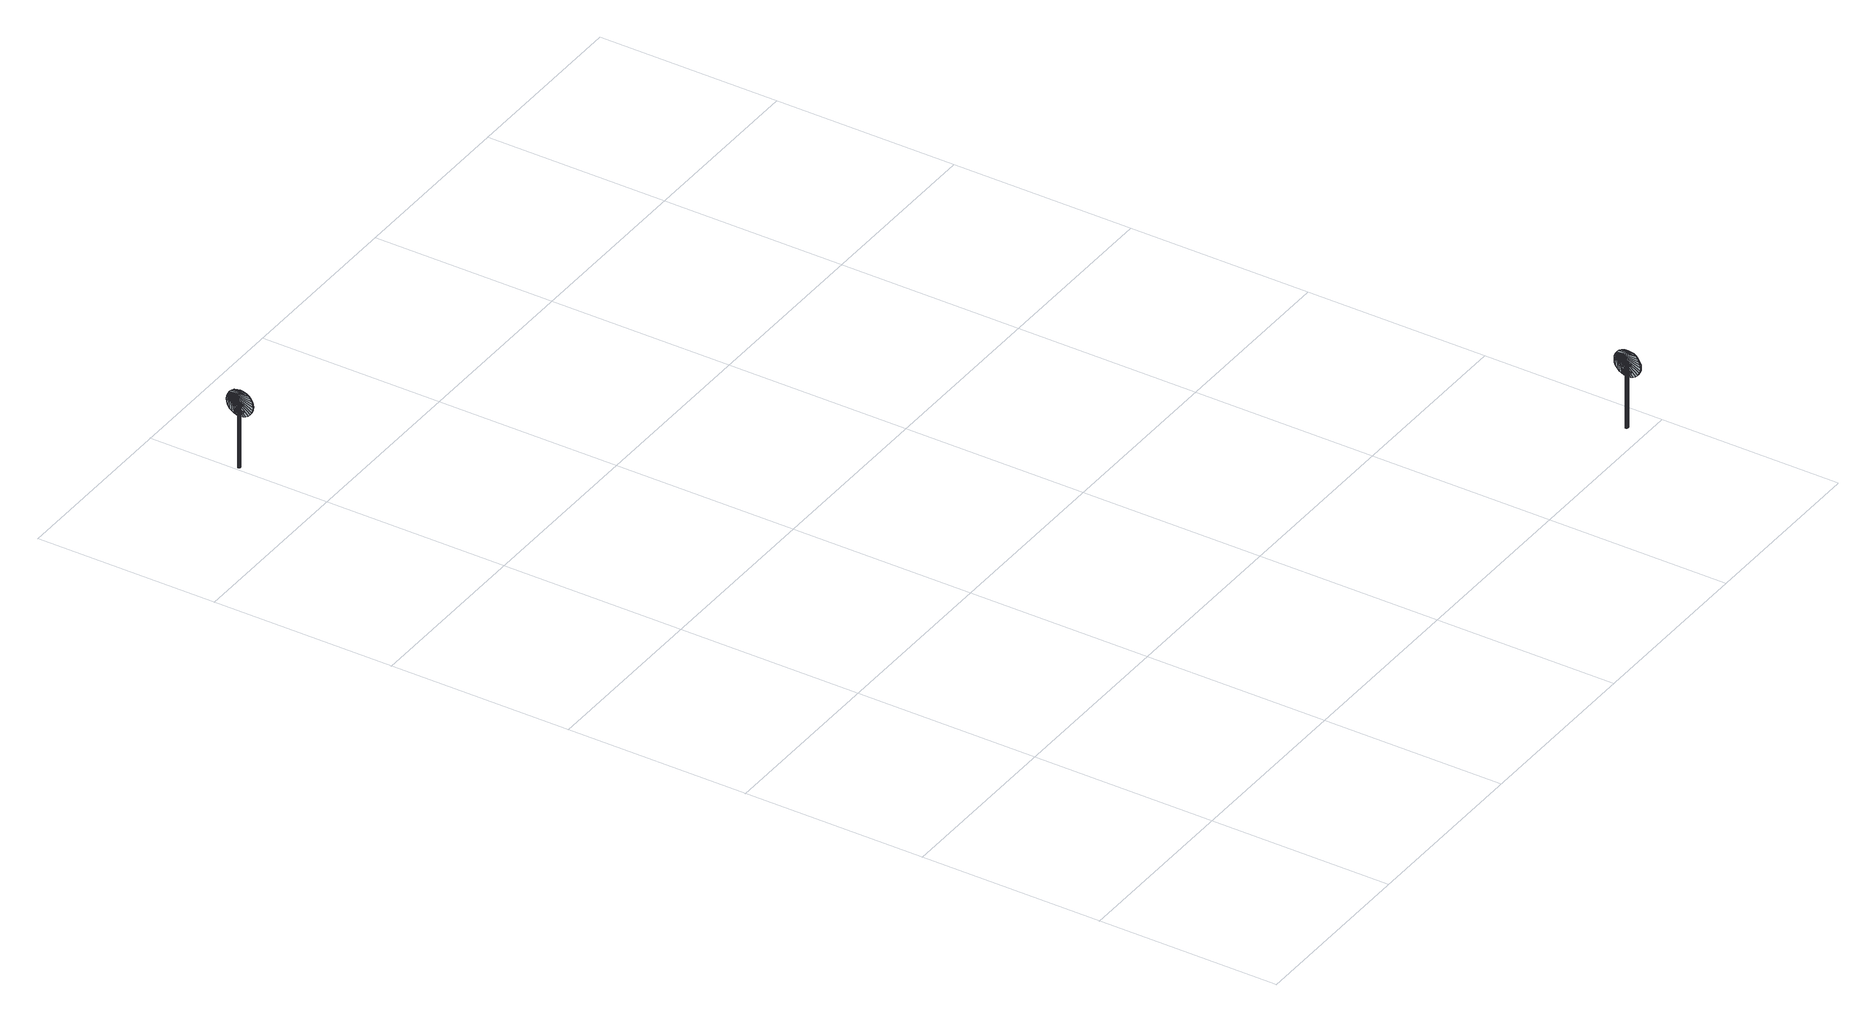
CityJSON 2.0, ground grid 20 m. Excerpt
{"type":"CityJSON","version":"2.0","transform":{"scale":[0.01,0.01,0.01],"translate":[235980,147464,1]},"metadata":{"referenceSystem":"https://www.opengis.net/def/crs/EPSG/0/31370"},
"CityObjects":{
"object1":{"type":"GenericCityObject","attributes":{"cluster":83,"mean_distance_to_centroid":0.0642,"new_centroid_x":235980.07,"new_centroid_y":147573.64,"mean_distance_to_camera":4.1,"H1":0,"H2":0,"Z_final":109.62,"cluster2":-1,"proj_x":235983.45,"proj_y":147570.8,"id_line":53633,"bearing_l":220.11,"distance":4.42,"orientation":"right","G_obj":220.11},"geometry":[{"type":"MultiSurface","lod":"2","boundaries":[[[0,1,2]],[[2,1,3]],[[3,1,4]],[[4,1,5]],[[5,1,6]],[[1,7,6]],[[1,8,7]],[[1,9,8]],[[1,10,9]],[[1,11,10]],[[1,12,11]],[[1,13,12]],[[1,14,13]],[[15,14,1]],[[16,15,1]],[[17,16,1]],[[18,17,1]],[[0,18,1]],[[19,20,0]],[[19,0,2]],[[21,19,2]],[[21,2,3]],[[21,3,22]],[[22,3,4]],[[22,4,23]],[[23,4,5]],[[23,5,24]],[[24,5,6]],[[24,6,25]],[[25,6,7]],[[25,7,26]],[[26,7,8]],[[26,8,27]],[[8,9,27]],[[27,9,28]],[[9,10,28]],[[10,29,28]],[[10,11,29]],[[11,30,29]],[[11,12,30]],[[30,12,31]],[[31,12,13]],[[31,13,32]],[[32,13,14]],[[32,14,33]],[[33,14,15]],[[33,15,34]],[[34,15,16]],[[34,16,35]],[[35,16,17]],[[36,35,17]],[[18,36,17]],[[20,36,18]],[[20,18,0]],[[37,38,20]],[[37,20,19]],[[39,37,19]],[[21,39,19]],[[39,21,40]],[[40,21,22]],[[40,22,41]],[[41,22,23]],[[41,23,42]],[[42,23,24]],[[42,24,43]],[[43,24,25]],[[43,25,44]],[[44,25,26]],[[26,45,44]],[[26,27,45]],[[27,46,45]],[[27,28,46]],[[28,47,46]],[[28,29,47]],[[47,29,48]],[[29,30,48]],[[48,30,49]],[[49,30,31]],[[49,31,50]],[[50,31,32]],[[50,32,51]],[[51,32,33]],[[51,33,52]],[[52,33,34]],[[52,34,53]],[[53,34,35]],[[54,53,35]],[[54,35,36]],[[38,54,36]],[[38,36,20]],[[55,56,38]],[[55,38,37]],[[57,55,37]],[[57,37,39]],[[57,39,58]],[[58,39,40]],[[58,40,59]],[[59,40,41]],[[59,41,60]],[[60,41,42]],[[60,42,61]],[[61,42,43]],[[61,43,62]],[[62,43,44]],[[44,63,62]],[[44,45,63]],[[45,64,63]],[[45,46,64]],[[46,65,64]],[[46,47,65]],[[47,66,65]],[[47,48,66]],[[66,48,67]],[[67,48,49]],[[67,49,68]],[[68,49,50]],[[68,50,69]],[[69,50,51]],[[69,51,70]],[[70,51,52]],[[70,52,71]],[[71,52,53]],[[72,71,53]],[[72,53,54]],[[56,72,54]],[[56,54,38]],[[73,74,56]],[[73,56,55]],[[75,73,55]],[[75,55,57]],[[75,57,76]],[[76,57,58]],[[76,58,77]],[[77,58,59]],[[77,59,78]],[[78,59,60]],[[78,60,79]],[[79,60,61]],[[79,61,80]],[[80,61,62]],[[62,81,80]],[[62,63,81]],[[63,82,81]],[[63,64,82]],[[64,83,82]],[[64,65,83]],[[65,84,83]],[[65,66,84]],[[84,66,85]],[[85,66,67]],[[85,67,86]],[[86,67,68]],[[86,68,87]],[[87,68,69]],[[87,69,88]],[[88,69,70]],[[88,70,89]],[[89,70,71]],[[90,89,71]],[[90,71,72]],[[74,90,72]],[[74,72,56]],[[91,92,74]],[[91,74,73]],[[93,91,73]],[[93,73,75]],[[93,75,94]],[[94,75,76]],[[94,76,95]],[[95,76,77]],[[95,77,96]],[[96,77,78]],[[96,78,97]],[[97,78,79]],[[97,79,98]],[[98,79,80]],[[80,99,98]],[[80,81,99]],[[81,100,99]],[[81,82,100]],[[82,101,100]],[[82,83,101]],[[83,102,101]],[[83,84,102]],[[102,84,103]],[[103,84,85]],[[103,85,104]],[[104,85,86]],[[104,86,105]],[[105,86,87]],[[105,87,106]],[[106,87,88]],[[106,88,107]],[[107,88,89]],[[108,107,89]],[[108,89,90]],[[92,108,90]],[[92,90,74]],[[92,91,109]],[[91,93,109]],[[93,94,109]],[[94,95,109]],[[95,96,109]],[[109,96,97]],[[109,97,98]],[[109,98,99]],[[109,99,100]],[[109,100,101]],[[109,101,102]],[[109,102,103]],[[109,103,104]],[[105,109,104]],[[106,109,105]],[[107,109,106]],[[108,109,107]],[[92,109,108]],[[110,111,112]],[[113,112,114]],[[115,112,113]],[[116,112,115]],[[117,112,116]],[[118,112,117]],[[119,112,118]],[[120,112,119]],[[121,112,120]],[[122,112,121]],[[122,123,112]],[[123,110,112]],[[111,124,112]],[[124,125,112]],[[125,126,112]],[[126,127,112]],[[127,128,112]],[[128,129,112]],[[129,130,112]],[[130,131,112]],[[112,131,132]],[[131,133,132]],[[131,134,133]],[[133,134,135]],[[133,135,136]],[[135,137,136]],[[133,136,138]],[[136,139,138]],[[136,137,139]],[[137,140,139]],[[137,135,140]],[[135,141,140]],[[135,134,141]],[[134,142,141]],[[134,131,142]],[[131,143,142]],[[131,130,143]],[[143,130,144]],[[144,130,129]],[[144,129,145]],[[145,129,128]],[[145,128,146]],[[146,127,147]],[[147,127,126]],[[147,126,148]],[[148,126,125]],[[148,125,149]],[[149,125,124]],[[150,149,124]],[[150,124,111]],[[151,150,111]],[[151,111,110]],[[152,151,110]],[[152,110,123]],[[146,128,127]],[[153,123,122]],[[154,153,122]],[[154,122,121]],[[155,154,121]],[[155,121,120]],[[156,155,120]],[[156,120,119]],[[157,156,119]],[[157,119,118]],[[157,118,158]],[[158,118,117]],[[158,117,159]],[[153,152,123]],[[159,117,116]],[[159,116,160]],[[160,116,115]],[[160,115,161]],[[161,115,113]],[[161,113,162]],[[162,113,114]],[[162,114,163]],[[163,114,112]],[[163,112,164]],[[164,112,132]],[[132,165,164]],[[132,133,165]],[[133,138,165]],[[138,139,140]],[[161,162,163]],[[160,161,163]],[[159,160,163]],[[158,159,163]],[[157,158,163]],[[156,157,163]],[[155,156,163]],[[154,155,163]],[[153,154,163]],[[153,163,152]],[[152,163,151]],[[151,163,150]],[[150,163,149]],[[149,163,148]],[[148,163,147]],[[147,163,146]],[[146,163,145]],[[145,163,144]],[[144,163,143]],[[143,163,142]],[[163,164,142]],[[142,164,165]],[[142,165,141]],[[165,140,141]],[[165,138,140]],[[166,167,168]],[[168,167,169]],[[170,168,169]],[[170,169,171]],[[170,171,172]],[[172,171,173]],[[172,173,174]],[[174,173,175]],[[174,175,176]],[[176,175,177]],[[176,177,178]],[[178,177,179]],[[178,179,180]],[[180,179,181]],[[180,181,182]],[[182,181,183]],[[182,183,184]],[[184,183,185]],[[184,185,186]],[[186,185,187]],[[186,187,188]],[[188,187,189]],[[188,189,190]],[[190,189,191]],[[192,190,191]],[[192,191,193]],[[194,192,193]],[[194,193,195]],[[196,194,195]],[[196,195,197]],[[198,196,197]],[[198,197,199]],[[200,198,199]],[[200,199,201]],[[202,200,201]],[[202,201,203]],[[204,202,203]],[[204,203,205]],[[206,204,205]],[[206,205,207]],[[208,206,207]],[[208,207,209]],[[210,208,209]],[[210,209,211]],[[212,210,211]],[[212,211,213]],[[214,212,213]],[[214,213,215]],[[216,214,215]],[[216,215,217]],[[216,217,218]],[[218,217,219]],[[218,219,220]],[[220,219,221]],[[220,221,222]],[[222,221,223]],[[222,223,224]],[[224,223,225]],[[224,225,226]],[[226,225,227]],[[226,227,228]],[[228,227,229]],[[228,229,230]],[[230,229,231]],[[230,231,232]],[[232,231,233]],[[232,233,234]],[[234,233,235]],[[234,235,236]],[[236,235,237]],[[238,236,237]],[[238,237,239]],[[238,239,240]],[[240,239,241]],[[241,242,240]],[[241,243,242]],[[242,243,244]],[[244,243,245]],[[244,245,246]],[[246,245,247]],[[246,247,248]],[[248,247,249]],[[248,249,250]],[[250,249,251]],[[250,251,252]],[[252,251,253]],[[252,253,254]],[[254,253,255]],[[254,255,256]],[[256,255,257]],[[256,257,258]],[[258,257,259]],[[258,259,260]],[[260,259,261]],[[260,261,262]],[[262,261,263]],[[262,263,264]],[[264,263,265]],[[264,265,266]],[[266,265,267]],[[266,267,268]],[[268,267,269]],[[269,270,268]],[[269,271,270]],[[271,272,270]],[[271,273,272]],[[273,274,272]],[[273,275,274]],[[275,276,274]],[[275,277,276]],[[277,278,276]],[[277,279,278]],[[279,280,278]],[[279,281,280]],[[281,282,280]],[[281,283,282]],[[283,284,282]],[[283,285,284]],[[285,286,284]],[[285,287,286]],[[287,288,286]],[[287,289,288]],[[289,290,288]],[[289,291,290]],[[290,291,292]],[[292,291,293]],[[292,293,294]],[[294,293,295]],[[294,295,296]],[[296,295,297]],[[296,297,298]],[[298,297,299]],[[298,299,300]],[[300,299,301]],[[300,301,302]],[[302,301,303]],[[302,303,304]],[[304,303,305]],[[304,305,306]],[[306,305,307]],[[306,307,308]],[[308,307,309]],[[308,309,310]],[[310,309,311]],[[310,311,312]],[[312,311,313]],[[313,166,312]],[[313,167,166]],[[169,167,313]],[[169,313,171]],[[171,313,311]],[[173,171,311]],[[173,311,309]],[[175,173,309]],[[175,309,307]],[[177,175,307]],[[177,307,305]],[[179,177,305]],[[179,305,303]],[[181,179,303]],[[181,303,301]],[[183,181,301]],[[183,301,299]],[[183,299,297]],[[185,183,297]],[[185,297,295]],[[187,185,295]],[[187,295,293]],[[189,187,293]],[[189,293,291]],[[189,291,289]],[[189,289,287]],[[191,189,287]],[[191,287,285]],[[193,191,285]],[[195,193,285]],[[195,285,283]],[[197,195,283]],[[199,197,283]],[[201,199,283]],[[201,283,281]],[[203,201,281]],[[205,203,281]],[[205,281,279]],[[205,279,207]],[[207,279,209]],[[209,279,277]],[[209,277,211]],[[211,277,275]],[[211,275,213]],[[213,275,273]],[[213,273,215]],[[215,273,271]],[[215,271,217]],[[217,271,219]],[[219,271,269]],[[219,269,221]],[[221,269,267]],[[221,267,223]],[[223,267,265]],[[223,265,225]],[[225,265,263]],[[225,263,261]],[[225,261,227]],[[227,261,259]],[[227,259,229]],[[229,259,257]],[[229,257,255]],[[229,255,231]],[[231,255,253]],[[231,253,233]],[[233,253,251]],[[233,251,235]],[[251,249,235]],[[235,249,247]],[[235,247,237]],[[247,245,237]],[[237,245,243]],[[237,243,239]],[[239,243,241]],[[238,240,242]],[[168,312,166]],[[170,312,168]],[[170,310,312]],[[172,310,170]],[[172,308,310]],[[174,308,172]],[[174,306,308]],[[176,306,174]],[[176,304,306]],[[178,304,176]],[[178,302,304]],[[180,302,178]],[[180,300,302]],[[182,300,180]],[[182,298,300]],[[182,296,298]],[[184,296,182]],[[184,294,296]],[[186,294,184]],[[186,292,294]],[[188,292,186]],[[188,290,292]],[[188,288,290]],[[188,286,288]],[[190,286,188]],[[190,284,286]],[[192,284,190]],[[194,284,192]],[[194,282,284]],[[196,282,194]],[[198,282,196]],[[200,282,198]],[[200,280,282]],[[202,280,200]],[[204,280,202]],[[204,278,280]],[[204,206,278]],[[206,208,278]],[[208,276,278]],[[208,210,276]],[[210,274,276]],[[210,212,274]],[[212,272,274]],[[212,214,272]],[[214,270,272]],[[214,216,270]],[[216,218,270]],[[218,268,270]],[[218,220,268]],[[220,266,268]],[[220,222,266]],[[222,264,266]],[[222,224,264]],[[224,262,264]],[[224,260,262]],[[224,226,260]],[[226,258,260]],[[226,228,258]],[[228,256,258]],[[228,254,256]],[[228,230,254]],[[230,252,254]],[[230,232,252]],[[232,250,252]],[[232,234,250]],[[250,234,248]],[[234,246,248]],[[234,236,246]],[[246,236,244]],[[236,242,244]],[[236,238,242]],[[314,315,316]],[[316,315,317]],[[318,316,317]],[[318,317,319]],[[318,319,320]],[[320,319,321]],[[320,321,322]],[[322,321,323]],[[322,323,324]],[[324,323,325]],[[324,325,326]],[[326,325,327]],[[326,327,328]],[[328,327,329]],[[328,329,330]],[[330,329,331]],[[330,331,332]],[[332,331,333]],[[332,333,334]],[[334,333,335]],[[334,335,336]],[[336,335,337]],[[336,337,338]],[[338,337,339]],[[340,338,339]],[[340,339,341]],[[342,340,341]],[[342,341,343]],[[344,342,343]],[[344,343,345]],[[346,344,345]],[[346,345,347]],[[348,346,347]],[[348,347,349]],[[350,348,349]],[[350,349,351]],[[352,350,351]],[[352,351,353]],[[354,352,353]],[[354,353,355]],[[356,354,355]],[[356,355,357]],[[358,356,357]],[[358,357,359]],[[360,358,359]],[[360,359,361]],[[362,360,361]],[[362,361,363]],[[364,362,363]],[[364,363,365]],[[364,365,366]],[[366,365,367]],[[366,367,368]],[[368,367,369]],[[368,369,370]],[[370,369,371]],[[370,371,372]],[[372,371,373]],[[372,373,374]],[[374,373,375]],[[374,375,376]],[[376,375,377]],[[376,377,378]],[[378,377,379]],[[378,379,380]],[[380,379,381]],[[380,381,382]],[[382,381,383]],[[382,383,384]],[[384,383,385]],[[386,384,385]],[[386,385,387]],[[386,387,388]],[[388,387,389]],[[389,390,388]],[[389,391,390]],[[390,391,392]],[[392,391,393]],[[392,393,394]],[[394,393,395]],[[394,395,396]],[[396,395,397]],[[396,397,398]],[[398,397,399]],[[398,399,400]],[[400,399,401]],[[400,401,402]],[[402,401,403]],[[402,403,404]],[[404,403,405]],[[404,405,406]],[[406,405,407]],[[406,407,408]],[[408,407,409]],[[408,409,410]],[[410,409,411]],[[410,411,412]],[[412,411,413]],[[412,413,414]],[[414,413,415]],[[415,416,414]],[[415,417,416]],[[417,418,416]],[[417,419,418]],[[419,420,418]],[[419,421,420]],[[421,422,420]],[[421,423,422]],[[423,424,422]],[[423,425,424]],[[425,426,424]],[[425,427,426]],[[427,428,426]],[[427,429,428]],[[429,430,428]],[[429,431,430]],[[431,432,430]],[[431,433,432]],[[433,434,432]],[[433,435,434]],[[435,436,434]],[[435,437,436]],[[436,437,438]],[[438,437,439]],[[438,439,440]],[[440,439,441]],[[440,441,442]],[[442,441,443]],[[442,443,444]],[[444,443,445]],[[444,445,446]],[[446,445,447]],[[446,447,448]],[[448,447,449]],[[448,449,450]],[[450,449,451]],[[450,451,452]],[[452,451,453]],[[452,453,454]],[[454,453,455]],[[454,455,456]],[[456,455,457]],[[456,457,458]],[[458,457,459]],[[459,314,458]],[[459,315,314]],[[317,315,459]],[[317,459,319]],[[319,459,457]],[[321,319,457]],[[321,457,455]],[[323,321,455]],[[323,455,453]],[[325,323,453]],[[325,453,451]],[[327,325,451]],[[327,451,449]],[[329,327,449]],[[329,449,447]],[[331,329,447]],[[331,447,445]],[[331,445,443]],[[333,331,443]],[[333,443,441]],[[335,333,441]],[[335,441,439]],[[337,335,439]],[[337,439,437]],[[337,437,435]],[[337,435,433]],[[339,337,433]],[[339,433,431]],[[341,339,431]],[[343,341,431]],[[343,431,429]],[[345,343,429]],[[347,345,429]],[[349,347,429]],[[349,429,427]],[[351,349,427]],[[353,351,427]],[[353,427,425]],[[353,425,355]],[[355,425,357]],[[357,425,423]],[[357,423,359]],[[359,423,421]],[[359,421,361]],[[361,421,419]],[[361,419,363]],[[363,419,417]],[[363,417,365]],[[365,417,367]],[[367,417,415]],[[367,415,369]],[[369,415,413]],[[369,413,371]],[[371,413,411]],[[371,411,373]],[[373,411,409]],[[373,409,375]],[[375,409,407]],[[375,407,377]],[[377,407,405]],[[377,405,403]],[[377,403,379]],[[379,403,401]],[[379,401,381]],[[381,401,399]],[[381,399,383]],[[399,397,383]],[[383,397,395]],[[383,395,385]],[[395,393,385]],[[385,393,391]],[[385,391,387]],[[387,391,389]],[[386,388,390]],[[316,458,314]],[[318,458,316]],[[318,456,458]],[[320,456,318]],[[320,454,456]],[[322,454,320]],[[322,452,454]],[[324,452,322]],[[324,450,452]],[[326,450,324]],[[326,448,450]],[[328,448,326]],[[328,446,448]],[[330,446,328]],[[330,444,446]],[[330,442,444]],[[332,442,330]],[[332,440,442]],[[334,440,332]],[[334,438,440]],[[336,438,334]],[[336,436,438]],[[336,434,436]],[[336,432,434]],[[338,432,336]],[[338,430,432]],[[340,430,338]],[[342,430,340]],[[342,428,430]],[[344,428,342]],[[346,428,344]],[[348,428,346]],[[348,426,428]],[[350,426,348]],[[352,426,350]],[[352,424,426]],[[352,354,424]],[[354,356,424]],[[356,422,424]],[[356,358,422]],[[358,420,422]],[[358,360,420]],[[360,418,420]],[[360,362,418]],[[362,416,418]],[[362,364,416]],[[364,366,416]],[[366,414,416]],[[366,368,414]],[[368,412,414]],[[368,370,412]],[[370,410,412]],[[370,372,410]],[[372,408,410]],[[372,374,408]],[[374,406,408]],[[374,376,406]],[[376,404,406]],[[376,402,404]],[[376,378,402]],[[378,400,402]],[[378,380,400]],[[380,398,400]],[[380,382,398]],[[398,382,396]],[[382,394,396]],[[382,384,394]],[[394,384,392]],[[384,390,392]],[[384,386,390]]]}]},
"object2":{"type":"GenericCityObject","attributes":{"cluster":89,"mean_distance_to_centroid":0.118,"new_centroid_x":236056.69,"new_centroid_y":147465.5,"mean_distance_to_camera":4.91,"H1":0,"H2":0,"Z_final":110.1,"cluster2":-1,"proj_x":236056.98,"proj_y":147468.96,"id_line":53747,"bearing_l":274.91,"distance":3.47,"orientation":"left","G_obj":94.91},"geometry":[{"type":"MultiSurface","lod":"2","boundaries":[[[460,461,462]],[[462,461,463]],[[463,461,464]],[[464,461,465]],[[465,461,466]],[[461,467,466]],[[461,468,467]],[[461,469,468]],[[461,470,469]],[[461,471,470]],[[461,472,471]],[[461,473,472]],[[461,474,473]],[[475,474,461]],[[476,475,461]],[[477,476,461]],[[478,477,461]],[[460,478,461]],[[479,480,460]],[[479,460,462]],[[481,479,462]],[[481,462,463]],[[481,463,482]],[[482,463,464]],[[482,464,483]],[[483,464,465]],[[483,465,484]],[[484,465,466]],[[484,466,485]],[[485,466,467]],[[485,467,486]],[[486,467,468]],[[486,468,487]],[[468,469,487]],[[487,469,488]],[[469,470,488]],[[470,489,488]],[[470,471,489]],[[471,490,489]],[[471,472,490]],[[490,472,491]],[[491,472,473]],[[491,473,492]],[[492,473,474]],[[492,474,493]],[[493,474,475]],[[493,475,494]],[[494,475,476]],[[494,476,495]],[[495,476,477]],[[496,495,477]],[[478,496,477]],[[480,496,478]],[[480,478,460]],[[497,498,480]],[[497,480,479]],[[499,497,479]],[[481,499,479]],[[499,481,500]],[[500,481,482]],[[500,482,501]],[[501,482,483]],[[501,483,502]],[[502,483,484]],[[502,484,503]],[[503,484,485]],[[503,485,504]],[[504,485,486]],[[486,505,504]],[[486,487,505]],[[487,506,505]],[[487,488,506]],[[488,507,506]],[[488,489,507]],[[507,489,508]],[[489,490,508]],[[508,490,509]],[[509,490,491]],[[509,491,510]],[[510,491,492]],[[510,492,511]],[[511,492,493]],[[511,493,512]],[[512,493,494]],[[512,494,513]],[[513,494,495]],[[514,513,495]],[[514,495,496]],[[498,514,496]],[[498,496,480]],[[515,516,498]],[[515,498,497]],[[517,515,497]],[[517,497,499]],[[517,499,518]],[[518,499,500]],[[518,500,519]],[[519,500,501]],[[519,501,520]],[[520,501,502]],[[520,502,521]],[[521,502,503]],[[521,503,522]],[[522,503,504]],[[504,523,522]],[[504,505,523]],[[505,524,523]],[[505,506,524]],[[506,525,524]],[[506,507,525]],[[507,526,525]],[[507,508,526]],[[526,508,527]],[[527,508,509]],[[527,509,528]],[[528,509,510]],[[528,510,529]],[[529,510,511]],[[529,511,530]],[[530,511,512]],[[530,512,531]],[[531,512,513]],[[532,531,513]],[[532,513,514]],[[516,532,514]],[[516,514,498]],[[533,534,516]],[[533,516,515]],[[535,533,515]],[[535,515,517]],[[535,517,536]],[[536,517,518]],[[536,518,537]],[[537,518,519]],[[537,519,538]],[[538,519,520]],[[538,520,539]],[[539,520,521]],[[539,521,540]],[[540,521,522]],[[522,541,540]],[[522,523,541]],[[523,542,541]],[[523,524,542]],[[524,543,542]],[[524,525,543]],[[525,544,543]],[[525,526,544]],[[544,526,545]],[[545,526,527]],[[545,527,546]],[[546,527,528]],[[546,528,547]],[[547,528,529]],[[547,529,548]],[[548,529,530]],[[548,530,549]],[[549,530,531]],[[550,549,531]],[[550,531,532]],[[534,550,532]],[[534,532,516]],[[551,552,534]],[[551,534,533]],[[553,551,533]],[[553,533,535]],[[553,535,554]],[[554,535,536]],[[554,536,555]],[[555,536,537]],[[555,537,556]],[[556,537,538]],[[556,538,557]],[[557,538,539]],[[557,539,558]],[[558,539,540]],[[540,559,558]],[[540,541,559]],[[541,560,559]],[[541,542,560]],[[542,561,560]],[[542,543,561]],[[543,562,561]],[[543,544,562]],[[562,544,563]],[[563,544,545]],[[563,545,564]],[[564,545,546]],[[564,546,565]],[[565,546,547]],[[565,547,566]],[[566,547,548]],[[566,548,567]],[[567,548,549]],[[568,567,549]],[[568,549,550]],[[552,568,550]],[[552,550,534]],[[552,551,569]],[[551,553,569]],[[553,554,569]],[[554,555,569]],[[555,556,569]],[[569,556,557]],[[569,557,558]],[[569,558,559]],[[569,559,560]],[[569,560,561]],[[569,561,562]],[[569,562,563]],[[569,563,564]],[[565,569,564]],[[566,569,565]],[[567,569,566]],[[568,569,567]],[[552,569,568]],[[570,571,572]],[[573,572,574]],[[575,572,573]],[[576,572,575]],[[577,572,576]],[[578,572,577]],[[579,572,578]],[[580,572,579]],[[581,572,580]],[[582,572,581]],[[582,583,572]],[[583,570,572]],[[571,584,572]],[[584,585,572]],[[585,586,572]],[[586,587,572]],[[587,588,572]],[[588,589,572]],[[589,590,572]],[[590,591,572]],[[572,591,592]],[[591,593,592]],[[591,594,593]],[[593,594,595]],[[593,595,596]],[[595,597,596]],[[593,596,598]],[[596,599,598]],[[596,597,599]],[[597,600,599]],[[597,595,600]],[[595,601,600]],[[595,594,601]],[[594,602,601]],[[594,591,602]],[[591,603,602]],[[591,590,603]],[[603,590,604]],[[604,590,589]],[[604,589,605]],[[605,589,588]],[[605,588,606]],[[606,587,607]],[[607,587,586]],[[607,586,608]],[[608,586,585]],[[608,585,609]],[[609,585,584]],[[610,609,584]],[[610,584,571]],[[611,610,571]],[[611,571,570]],[[612,611,570]],[[612,570,583]],[[606,588,587]],[[613,583,582]],[[614,613,582]],[[614,582,581]],[[615,614,581]],[[615,581,580]],[[616,615,580]],[[616,580,579]],[[617,616,579]],[[617,579,578]],[[617,578,618]],[[618,578,577]],[[618,577,619]],[[613,612,583]],[[619,577,576]],[[619,576,620]],[[620,576,575]],[[620,575,621]],[[621,575,573]],[[621,573,622]],[[622,573,574]],[[622,574,623]],[[623,574,572]],[[623,572,624]],[[624,572,592]],[[592,625,624]],[[592,593,625]],[[593,598,625]],[[598,599,600]],[[621,622,623]],[[620,621,623]],[[619,620,623]],[[618,619,623]],[[617,618,623]],[[616,617,623]],[[615,616,623]],[[614,615,623]],[[613,614,623]],[[613,623,612]],[[612,623,611]],[[611,623,610]],[[610,623,609]],[[609,623,608]],[[608,623,607]],[[607,623,606]],[[606,623,605]],[[605,623,604]],[[604,623,603]],[[603,623,602]],[[623,624,602]],[[602,624,625]],[[602,625,601]],[[625,600,601]],[[625,598,600]],[[626,627,628]],[[628,627,629]],[[630,628,629]],[[630,629,631]],[[630,631,632]],[[632,631,633]],[[632,633,634]],[[634,633,635]],[[634,635,636]],[[636,635,637]],[[636,637,638]],[[638,637,639]],[[638,639,640]],[[640,639,641]],[[640,641,642]],[[642,641,643]],[[642,643,644]],[[644,643,645]],[[644,645,646]],[[646,645,647]],[[646,647,648]],[[648,647,649]],[[648,649,650]],[[650,649,651]],[[652,650,651]],[[652,651,653]],[[654,652,653]],[[654,653,655]],[[656,654,655]],[[656,655,657]],[[658,656,657]],[[658,657,659]],[[660,658,659]],[[660,659,661]],[[662,660,661]],[[662,661,663]],[[664,662,663]],[[664,663,665]],[[666,664,665]],[[666,665,667]],[[668,666,667]],[[668,667,669]],[[670,668,669]],[[670,669,671]],[[672,670,671]],[[672,671,673]],[[674,672,673]],[[674,673,675]],[[676,674,675]],[[676,675,677]],[[676,677,678]],[[678,677,679]],[[678,679,680]],[[680,679,681]],[[680,681,682]],[[682,681,683]],[[682,683,684]],[[684,683,685]],[[684,685,686]],[[686,685,687]],[[686,687,688]],[[688,687,689]],[[688,689,690]],[[690,689,691]],[[690,691,692]],[[692,691,693]],[[692,693,694]],[[694,693,695]],[[694,695,696]],[[696,695,697]],[[698,696,697]],[[698,697,699]],[[698,699,700]],[[700,699,701]],[[701,702,700]],[[701,703,702]],[[702,703,704]],[[704,703,705]],[[704,705,706]],[[706,705,707]],[[706,707,708]],[[708,707,709]],[[708,709,710]],[[710,709,711]],[[710,711,712]],[[712,711,713]],[[712,713,714]],[[714,713,715]],[[714,715,716]],[[716,715,717]],[[716,717,718]],[[718,717,719]],[[718,719,720]],[[720,719,721]],[[720,721,722]],[[722,721,723]],[[722,723,724]],[[724,723,725]],[[724,725,726]],[[726,725,727]],[[727,728,726]],[[727,729,728]],[[729,730,728]],[[729,731,730]],[[731,732,730]],[[731,733,732]],[[733,734,732]],[[733,735,734]],[[735,736,734]],[[735,737,736]],[[737,738,736]],[[737,739,738]],[[739,740,738]],[[739,741,740]],[[741,742,740]],[[741,743,742]],[[743,744,742]],[[743,745,744]],[[745,746,744]],[[745,747,746]],[[746,747,748]],[[748,747,749]],[[748,749,750]],[[750,749,751]],[[750,751,752]],[[752,751,753]],[[752,753,754]],[[754,753,755]],[[754,755,756]],[[756,755,757]],[[756,757,758]],[[758,757,759]],[[758,759,760]],[[760,759,761]],[[760,761,762]],[[762,761,763]],[[762,763,764]],[[764,763,765]],[[764,765,766]],[[766,765,767]],[[766,767,768]],[[768,767,769]],[[769,626,768]],[[769,627,626]],[[629,627,769]],[[629,769,631]],[[631,769,767]],[[633,631,767]],[[633,767,765]],[[635,633,765]],[[635,765,763]],[[637,635,763]],[[637,763,761]],[[639,637,761]],[[639,761,759]],[[641,639,759]],[[641,759,757]],[[643,641,757]],[[643,757,755]],[[643,755,753]],[[645,643,753]],[[645,753,751]],[[647,645,751]],[[647,751,749]],[[649,647,749]],[[649,749,747]],[[649,747,745]],[[651,649,745]],[[651,745,743]],[[653,651,743]],[[655,653,743]],[[655,743,741]],[[657,655,741]],[[659,657,741]],[[661,659,741]],[[661,741,739]],[[663,661,739]],[[665,663,739]],[[665,739,737]],[[665,737,667]],[[667,737,669]],[[669,737,735]],[[669,735,671]],[[671,735,733]],[[671,733,673]],[[673,733,731]],[[673,731,675]],[[675,731,729]],[[675,729,677]],[[677,729,679]],[[679,729,727]],[[679,727,681]],[[681,727,725]],[[681,725,683]],[[683,725,723]],[[683,723,685]],[[685,723,721]],[[685,721,687]],[[687,721,719]],[[687,719,689]],[[689,719,717]],[[689,717,715]],[[689,715,691]],[[691,715,713]],[[691,713,693]],[[693,713,711]],[[693,711,695]],[[711,709,695]],[[695,709,707]],[[695,707,697]],[[707,705,697]],[[697,705,703]],[[697,703,699]],[[699,703,701]],[[698,700,702]],[[628,768,626]],[[630,768,628]],[[630,766,768]],[[632,766,630]],[[632,764,766]],[[634,764,632]],[[634,762,764]],[[636,762,634]],[[636,760,762]],[[638,760,636]],[[638,758,760]],[[640,758,638]],[[640,756,758]],[[642,756,640]],[[642,754,756]],[[642,752,754]],[[644,752,642]],[[644,750,752]],[[646,750,644]],[[646,748,750]],[[648,748,646]],[[648,746,748]],[[648,744,746]],[[650,744,648]],[[650,742,744]],[[652,742,650]],[[654,742,652]],[[654,740,742]],[[656,740,654]],[[658,740,656]],[[660,740,658]],[[660,738,740]],[[662,738,660]],[[664,738,662]],[[664,736,738]],[[664,666,736]],[[666,668,736]],[[668,734,736]],[[668,670,734]],[[670,732,734]],[[670,672,732]],[[672,730,732]],[[672,674,730]],[[674,728,730]],[[674,676,728]],[[676,678,728]],[[678,726,728]],[[678,680,726]],[[680,724,726]],[[680,682,724]],[[682,722,724]],[[682,684,722]],[[684,720,722]],[[684,686,720]],[[686,718,720]],[[686,688,718]],[[688,716,718]],[[688,714,716]],[[688,690,714]],[[690,712,714]],[[690,692,712]],[[692,710,712]],[[692,694,710]],[[710,694,708]],[[694,706,708]],[[694,696,706]],[[706,696,704]],[[696,702,704]],[[696,698,702]],[[770,771,772]],[[772,771,773]],[[774,772,773]],[[774,773,775]],[[774,775,776]],[[776,775,777]],[[776,777,778]],[[778,777,779]],[[778,779,780]],[[780,779,781]],[[780,781,782]],[[782,781,783]],[[782,783,784]],[[784,783,785]],[[784,785,786]],[[786,785,787]],[[786,787,788]],[[788,787,789]],[[788,789,790]],[[790,789,791]],[[790,791,792]],[[792,791,793]],[[792,793,794]],[[794,793,795]],[[796,794,795]],[[796,795,797]],[[798,796,797]],[[798,797,799]],[[800,798,799]],[[800,799,801]],[[802,800,801]],[[802,801,803]],[[804,802,803]],[[804,803,805]],[[806,804,805]],[[806,805,807]],[[808,806,807]],[[808,807,809]],[[810,808,809]],[[810,809,811]],[[812,810,811]],[[812,811,813]],[[814,812,813]],[[814,813,815]],[[816,814,815]],[[816,815,817]],[[818,816,817]],[[818,817,819]],[[820,818,819]],[[820,819,821]],[[820,821,822]],[[822,821,823]],[[822,823,824]],[[824,823,825]],[[824,825,826]],[[826,825,827]],[[826,827,828]],[[828,827,829]],[[828,829,830]],[[830,829,831]],[[830,831,832]],[[832,831,833]],[[832,833,834]],[[834,833,835]],[[834,835,836]],[[836,835,837]],[[836,837,838]],[[838,837,839]],[[838,839,840]],[[840,839,841]],[[842,840,841]],[[842,841,843]],[[842,843,844]],[[844,843,845]],[[845,846,844]],[[845,847,846]],[[846,847,848]],[[848,847,849]],[[848,849,850]],[[850,849,851]],[[850,851,852]],[[852,851,853]],[[852,853,854]],[[854,853,855]],[[854,855,856]],[[856,855,857]],[[856,857,858]],[[858,857,859]],[[858,859,860]],[[860,859,861]],[[860,861,862]],[[862,861,863]],[[862,863,864]],[[864,863,865]],[[864,865,866]],[[866,865,867]],[[866,867,868]],[[868,867,869]],[[868,869,870]],[[870,869,871]],[[871,872,870]],[[871,873,872]],[[873,874,872]],[[873,875,874]],[[875,876,874]],[[875,877,876]],[[877,878,876]],[[877,879,878]],[[879,880,878]],[[879,881,880]],[[881,882,880]],[[881,883,882]],[[883,884,882]],[[883,885,884]],[[885,886,884]],[[885,887,886]],[[887,888,886]],[[887,889,888]],[[889,890,888]],[[889,891,890]],[[890,891,892]],[[892,891,893]],[[892,893,894]],[[894,893,895]],[[894,895,896]],[[896,895,897]],[[896,897,898]],[[898,897,899]],[[898,899,900]],[[900,899,901]],[[900,901,902]],[[902,901,903]],[[902,903,904]],[[904,903,905]],[[904,905,906]],[[906,905,907]],[[906,907,908]],[[908,907,909]],[[908,909,910]],[[910,909,911]],[[910,911,912]],[[912,911,913]],[[913,770,912]],[[913,771,770]],[[773,771,913]],[[773,913,775]],[[775,913,911]],[[777,775,911]],[[777,911,909]],[[779,777,909]],[[779,909,907]],[[781,779,907]],[[781,907,905]],[[783,781,905]],[[783,905,903]],[[785,783,903]],[[785,903,901]],[[787,785,901]],[[787,901,899]],[[787,899,897]],[[789,787,897]],[[789,897,895]],[[791,789,895]],[[791,895,893]],[[793,791,893]],[[793,893,891]],[[793,891,889]],[[795,793,889]],[[795,889,887]],[[797,795,887]],[[799,797,887]],[[799,887,885]],[[801,799,885]],[[803,801,885]],[[805,803,885]],[[805,885,883]],[[807,805,883]],[[809,807,883]],[[809,883,881]],[[809,881,811]],[[811,881,813]],[[813,881,879]],[[813,879,815]],[[815,879,877]],[[815,877,817]],[[817,877,875]],[[817,875,819]],[[819,875,873]],[[819,873,821]],[[821,873,823]],[[823,873,871]],[[823,871,825]],[[825,871,869]],[[825,869,827]],[[827,869,867]],[[827,867,829]],[[829,867,865]],[[829,865,831]],[[831,865,863]],[[831,863,833]],[[833,863,861]],[[833,861,859]],[[833,859,835]],[[835,859,857]],[[835,857,837]],[[837,857,855]],[[837,855,839]],[[855,853,839]],[[839,853,851]],[[839,851,841]],[[851,849,841]],[[841,849,847]],[[841,847,843]],[[843,847,845]],[[842,844,846]],[[772,912,770]],[[774,912,772]],[[774,910,912]],[[776,910,774]],[[776,908,910]],[[778,908,776]],[[778,906,908]],[[780,906,778]],[[780,904,906]],[[782,904,780]],[[782,902,904]],[[784,902,782]],[[784,900,902]],[[786,900,784]],[[786,898,900]],[[786,896,898]],[[788,896,786]],[[788,894,896]],[[790,894,788]],[[790,892,894]],[[792,892,790]],[[792,890,892]],[[792,888,890]],[[794,888,792]],[[794,886,888]],[[796,886,794]],[[798,886,796]],[[798,884,886]],[[800,884,798]],[[802,884,800]],[[804,884,802]],[[804,882,884]],[[806,882,804]],[[808,882,806]],[[808,880,882]],[[808,810,880]],[[810,812,880]],[[812,878,880]],[[812,814,878]],[[814,876,878]],[[814,816,876]],[[816,874,876]],[[816,818,874]],[[818,872,874]],[[818,820,872]],[[820,822,872]],[[822,870,872]],[[822,824,870]],[[824,868,870]],[[824,826,868]],[[826,866,868]],[[826,828,866]],[[828,864,866]],[[828,830,864]],[[830,862,864]],[[830,832,862]],[[832,860,862]],[[832,858,860]],[[832,834,858]],[[834,856,858]],[[834,836,856]],[[836,854,856]],[[836,838,854]],[[854,838,852]],[[838,850,852]],[[838,840,850]],[[850,840,848]],[[840,846,848]],[[840,842,846]]]}]}
},
"vertices":[
[53,11041,1],[53,11025,1],[47,11040,1],[42,11037,1],[38,11033,1],[36,11027,1],[36,11022,1],[38,11016,1],[42,11012,1],[47,11009,1],[53,11008,1],[59,11009,1],[64,11012,1],[67,11016,1],[69,11022,1],[69,11027,1],[67,11033,1],[64,11037,1],[59,11040,1],[47,11040,150],[53,11041,150],[42,11037,150],[38,11033,150],[36,11027,150],[36,11022,150],[38,11016,150],[42,11012,150],[47,11009,150],[53,11008,150],[59,11009,150],[64,11012,150],[67,11016,150],[69,11022,150],[69,11027,150],[67,11033,150],[64,11037,150],[59,11040,150],[47,11040,299],[53,11041,299],[42,11037,299],[38,11033,299],[36,11027,299],[36,11022,299],[38,11016,299],[42,11012,299],[47,11009,299],[53,11008,299],[59,11009,299],[64,11012,299],[67,11016,299],[69,11022,299],[69,11027,299],[67,11033,299],[64,11037,299],[59,11040,299],[47,11040,448],[53,11041,448],[42,11037,448],[38,11033,448],[36,11027,448],[36,11022,448],[38,11016,448],[42,11012,448],[47,11009,448],[53,11008,448],[59,11009,448],[64,11012,448],[67,11016,448],[69,11022,448],[69,11027,448],[67,11033,448],[64,11037,448],[59,11040,448],[47,11040,597],[53,11041,597],[42,11037,597],[38,11033,597],[36,11027,597],[36,11022,597],[38,11016,597],[42,11012,597],[47,11009,597],[53,11008,597],[59,11009,597],[64,11012,597],[67,11016,597],[69,11022,597],[69,11027,597],[67,11033,597],[64,11037,597],[59,11040,597],[47,11040,746],[53,11041,746],[42,11037,746],[38,11033,746],[36,11027,746],[36,11022,746],[38,11016,746],[42,11012,746],[47,11009,746],[53,11008,746],[59,11009,746],[64,11012,746],[67,11016,746],[69,11022,746],[69,11027,746],[67,11033,746],[64,11037,746],[59,11040,746],[53,11025,746],[71,10961,593],[70,10933,610],[66,11145,822],[67,11175,763],[66,11163,794],[67,11179,728],[68,11175,694],[69,11163,662],[69,11145,634],[70,11122,610],[70,11094,593],[70,11062,581],[71,11028,577],[71,10993,581],[70,10910,634],[70,10892,662],[69,10881,694],[69,10877,728],[68,10881,763],[67,10892,794],[67,10910,822],[66,10933,846],[66,11122,846],[65,11094,864],[66,10961,864],[66,10993,875],[65,11062,875],[65,11028,879],[76,11062,875],[76,11028,879],[76,10993,875],[76,10961,864],[77,10933,846],[77,10910,823],[78,10892,795],[78,10881,763],[79,10877,728],[80,10881,694],[80,10892,662],[81,10910,634],[81,10933,611],[81,10961,593],[81,10993,581],[81,11028,577],[81,11062,581],[81,11094,593],[80,11122,611],[80,11145,634],[79,11163,662],[79,11175,694],[78,11179,728],[77,11175,763],[77,11163,795],[76,11145,823],[76,11122,846],[76,11094,864],[74,11080,652],[74,11080,632],[58,11079,652],[58,11079,632],[58,11070,652],[58,11070,632],[47,11066,652],[47,11066,632],[45,11065,652],[45,11065,632],[43,11064,652],[43,11064,632],[42,11063,652],[42,11063,632],[40,11062,652],[40,11062,632],[38,11062,652],[38,11062,632],[37,11060,652],[37,11060,632],[35,11059,652],[35,11059,632],[30,11056,652],[30,11056,632],[29,11054,652],[29,11054,632],[28,11053,652],[28,11053,632],[27,11052,652],[27,11052,632],[26,11050,652],[26,11050,632],[25,11048,652],[25,11048,632],[25,11047,652],[25,11047,632],[25,11045,652],[25,11045,632],[25,11027,652],[25,11027,632],[26,11018,652],[26,11018,632],[27,11015,652],[27,11015,632],[28,11013,652],[28,11013,632],[29,11011,652],[29,11011,632],[30,11009,652],[30,11009,632],[32,11007,652],[32,11007,632],[34,11005,652],[34,11005,632],[36,11004,652],[36,11004,632],[38,11002,652],[38,11002,632],[41,11001,652],[41,11001,632],[43,11000,652],[43,11000,632],[46,11000,652],[46,11000,632],[48,10999,652],[48,10999,632],[51,10999,652],[51,10999,632],[53,10999,652],[53,10999,632],[59,10999,652],[59,10999,632],[60,10986,652],[60,10986,632],[75,10985,652],[75,10985,632],[74,11001,652],[74,11001,632],[64,11008,652],[64,11008,632],[56,11008,652],[56,11008,632],[55,11007,652],[55,11007,632],[53,11008,652],[53,11008,632],[51,11008,652],[51,11008,632],[49,11008,652],[49,11008,632],[48,11008,652],[48,11008,632],[46,11008,652],[46,11008,632],[45,11009,652],[45,11009,632],[44,11009,652],[44,11009,632],[43,11010,652],[43,11010,632],[42,11010,652],[42,11010,632],[41,11011,652],[41,11011,632],[40,11012,652],[40,11012,632],[39,11014,652],[39,11014,632],[38,11015,652],[38,11015,632],[38,11017,652],[38,11017,632],[37,11026,652],[37,11026,632],[37,11045,652],[37,11045,632],[37,11046,652],[37,11046,632],[38,11047,652],[38,11047,632],[38,11048,652],[38,11048,632],[39,11049,652],[39,11049,632],[39,11050,652],[39,11050,632],[40,11051,652],[40,11051,632],[41,11051,652],[41,11051,632],[42,11052,652],[42,11052,632],[43,11052,652],[43,11052,632],[45,11053,652],[45,11053,632],[46,11053,652],[46,11053,632],[47,11054,652],[47,11054,632],[48,11054,652],[48,11054,632],[49,11054,652],[49,11054,632],[60,11056,652],[60,11056,632],[72,11063,652],[72,11063,632],[70,11080,737],[70,11080,717],[54,11079,737],[54,11079,717],[54,11070,737],[54,11070,717],[43,11066,737],[43,11066,717],[41,11065,737],[41,11065,717],[39,11064,737],[39,11064,717],[38,11063,737],[38,11063,717],[36,11062,737],[36,11062,717],[34,11062,737],[34,11062,717],[33,11060,737],[33,11060,717],[31,11059,737],[31,11059,717],[26,11056,737],[26,11056,717],[25,11054,737],[25,11054,717],[24,11053,737],[24,11053,717],[23,11052,737],[23,11052,717],[22,11050,737],[22,11050,717],[21,11048,737],[21,11048,717],[21,11047,737],[21,11047,717],[21,11045,737],[21,11045,717],[21,11027,737],[21,11027,717],[22,11018,737],[22,11018,717],[23,11015,737],[23,11015,717],[24,11013,737],[24,11013,717],[25,11011,737],[25,11011,717],[26,11009,737],[26,11009,717],[28,11007,737],[28,11007,717],[30,11005,737],[30,11005,717],[32,11004,737],[32,11004,717],[34,11002,737],[34,11002,717],[37,11001,737],[37,11001,717],[39,11000,737],[39,11000,717],[41,11000,737],[41,11000,717],[44,10999,737],[44,10999,717],[47,10999,737],[47,10999,717],[49,10999,737],[49,10999,717],[55,10999,737],[55,10999,717],[56,10986,737],[56,10986,717],[71,10985,737],[71,10985,717],[70,11001,737],[70,11001,717],[60,11008,737],[60,11008,717],[52,11008,737],[52,11008,717],[50,11007,737],[50,11007,717],[49,11008,737],[49,11008,717],[47,11008,737],[47,11008,717],[45,11008,737],[45,11008,717],[44,11008,737],[44,11008,717],[42,11008,737],[42,11008,717],[40,11009,737],[40,11009,717],[39,11010,737],[39,11010,717],[38,11010,737],[38,11010,717],[37,11011,737],[37,11011,717],[36,11012,737],[36,11012,717],[35,11014,737],[35,11014,717],[34,11015,737],[34,11015,717],[34,11017,737],[34,11017,717],[33,11026,737],[33,11026,717],[33,11045,737],[33,11045,717],[33,11046,737],[33,11046,717],[34,11047,737],[34,11047,717],[34,11048,737],[34,11048,717],[35,11049,737],[35,11049,717],[35,11050,737],[35,11050,717],[36,11051,737],[36,11051,717],[37,11051,737],[37,11051,717],[38,11052,737],[38,11052,717],[39,11052,737],[39,11052,717],[40,11053,737],[40,11053,717],[42,11053,737],[42,11053,717],[43,11054,737],[43,11054,717],[44,11054,737],[44,11054,717],[45,11054,737],[45,11054,717],[56,11056,737],[56,11056,717],[68,11063,737],[68,11063,717],
[7714,227,1],[7714,210,1],[7708,226,1],[7703,223,1],[7700,219,1],[7698,213,1],[7698,207,1],[7700,202,1],[7703,197,1],[7708,194,1],[7714,193,1],[7720,194,1],[7725,197,1],[7729,202,1],[7731,207,1],[7731,213,1],[7729,219,1],[7725,223,1],[7720,226,1],[7708,226,150],[7714,227,150],[7703,223,150],[7700,219,150],[7698,213,150],[7698,207,150],[7700,202,150],[7703,197,150],[7708,194,150],[7714,193,150],[7720,194,150],[7725,197,150],[7729,202,150],[7731,207,150],[7731,213,150],[7729,219,150],[7725,223,150],[7720,226,150],[7708,226,299],[7714,227,299],[7703,223,299],[7700,219,299],[7698,213,299],[7698,207,299],[7700,202,299],[7703,197,299],[7708,194,299],[7714,193,299],[7720,194,299],[7725,197,299],[7729,202,299],[7731,207,299],[7731,213,299],[7729,219,299],[7725,223,299],[7720,226,299],[7708,226,448],[7714,227,448],[7703,223,448],[7700,219,448],[7698,213,448],[7698,207,448],[7700,202,448],[7703,197,448],[7708,194,448],[7714,193,448],[7720,194,448],[7725,197,448],[7729,202,448],[7731,207,448],[7731,213,448],[7729,219,448],[7725,223,448],[7720,226,448],[7708,226,597],[7714,227,597],[7703,223,597],[7700,219,597],[7698,213,597],[7698,207,597],[7700,202,597],[7703,197,597],[7708,194,597],[7714,193,597],[7720,194,597],[7725,197,597],[7729,202,597],[7731,207,597],[7731,213,597],[7729,219,597],[7725,223,597],[7720,226,597],[7708,226,746],[7714,227,746],[7703,223,746],[7700,219,746],[7698,213,746],[7698,207,746],[7700,202,746],[7703,197,746],[7708,194,746],[7714,193,746],[7720,194,746],[7725,197,746],[7729,202,746],[7731,207,746],[7731,213,746],[7729,219,746],[7725,223,746],[7720,226,746],[7714,210,746],[7732,147,593],[7732,119,610],[7727,331,822],[7728,360,763],[7728,349,794],[7729,364,728],[7729,360,694],[7730,349,662],[7730,331,634],[7731,308,610],[7731,280,593],[7732,248,581],[7732,213,577],[7732,179,581],[7731,96,634],[7731,78,662],[7730,66,694],[7730,62,728],[7729,66,763],[7729,78,794],[7728,95,822],[7727,119,846],[7727,308,846],[7727,280,864],[7727,147,864],[7727,179,875],[7726,248,875],[7727,213,879],[7737,248,875],[7737,213,879],[7737,179,875],[7738,147,864],[7738,119,846],[7738,96,823],[7739,78,795],[7740,66,763],[7740,62,728],[7741,66,694],[7741,78,662],[7742,96,634],[7742,119,611],[7742,147,593],[7742,179,581],[7742,213,577],[7742,248,581],[7742,280,593],[7741,308,611],[7741,331,634],[7740,349,662],[7740,360,694],[7739,364,728],[7738,360,763],[7738,349,795],[7738,331,823],[7737,308,846],[7737,280,864],[7736,265,652],[7736,265,632],[7719,265,652],[7719,265,632],[7719,255,652],[7719,255,632],[7708,251,652],[7708,251,632],[7706,251,652],[7706,251,632],[7704,250,652],[7704,250,632],[7703,249,652],[7703,249,632],[7701,248,652],[7701,248,632],[7699,247,652],[7699,247,632],[7698,246,652],[7698,246,632],[7696,245,652],[7696,245,632],[7691,241,652],[7691,241,632],[7690,240,652],[7690,240,632],[7689,239,652],[7689,239,632],[7688,237,652],[7688,237,632],[7687,236,652],[7687,236,632],[7686,234,652],[7686,234,632],[7686,232,652],[7686,232,632],[7686,230,652],[7686,230,632],[7686,213,652],[7686,213,632],[7688,203,652],[7688,203,632],[7688,201,652],[7688,201,632],[7689,199,652],[7689,199,632],[7690,196,652],[7690,196,632],[7691,194,652],[7691,194,632],[7693,192,652],[7693,192,632],[7695,191,652],[7695,191,632],[7697,189,652],[7697,189,632],[7699,188,652],[7699,188,632],[7702,187,652],[7702,187,632],[7704,186,652],[7704,186,632],[7707,185,652],[7707,185,632],[7709,185,652],[7709,185,632],[7712,184,652],[7712,184,632],[7715,184,652],[7715,184,632],[7720,184,652],[7720,184,632],[7721,172,652],[7721,172,632],[7736,171,652],[7736,171,632],[7736,186,652],[7736,186,632],[7725,194,652],[7725,194,632],[7717,193,652],[7717,193,632],[7716,193,652],[7716,193,632],[7714,193,652],[7714,193,632],[7712,193,652],[7712,193,632],[7711,193,652],[7711,193,632],[7709,194,652],[7709,194,632],[7707,194,652],[7707,194,632],[7706,195,652],[7706,195,632],[7704,195,652],[7704,195,632],[7703,196,652],[7703,196,632],[7702,197,652],[7702,197,632],[7701,198,652],[7701,198,632],[7700,199,652],[7700,199,632],[7699,201,652],[7699,201,632],[7699,202,652],[7699,202,632],[7698,212,652],[7698,212,632],[7698,230,652],[7698,230,632],[7698,232,652],[7698,232,632],[7699,233,652],[7699,233,632],[7699,234,652],[7699,234,632],[7700,235,652],[7700,235,632],[7701,236,652],[7701,236,632],[7702,237,652],[7702,237,632],[7703,237,652],[7703,237,632],[7705,238,652],[7705,238,632],[7706,238,652],[7706,238,632],[7707,239,652],[7707,239,632],[7708,239,652],[7708,239,632],[7709,240,652],[7709,240,632],[7710,240,652],[7710,240,632],[7721,242,652],[7721,242,632],[7733,248,652],[7733,248,632],[7732,265,737],[7732,265,717],[7715,265,737],[7715,265,717],[7715,255,737],[7715,255,717],[7704,251,737],[7704,251,717],[7702,251,737],[7702,251,717],[7700,250,737],[7700,250,717],[7699,249,737],[7699,249,717],[7697,248,737],[7697,248,717],[7695,247,737],[7695,247,717],[7694,246,737],[7694,246,717],[7692,245,737],[7692,245,717],[7687,241,737],[7687,241,717],[7686,240,737],[7686,240,717],[7685,239,737],[7685,239,717],[7684,237,737],[7684,237,717],[7683,236,737],[7683,236,717],[7682,234,737],[7682,234,717],[7682,232,737],[7682,232,717],[7682,230,737],[7682,230,717],[7682,213,737],[7682,213,717],[7684,203,737],[7684,203,717],[7684,201,737],[7684,201,717],[7685,199,737],[7685,199,717],[7686,196,737],[7686,196,717],[7687,194,737],[7687,194,717],[7689,192,737],[7689,192,717],[7691,191,737],[7691,191,717],[7693,189,737],[7693,189,717],[7695,188,737],[7695,188,717],[7698,187,737],[7698,187,717],[7700,186,737],[7700,186,717],[7703,185,737],[7703,185,717],[7705,185,737],[7705,185,717],[7708,184,737],[7708,184,717],[7710,184,737],[7710,184,717],[7716,184,737],[7716,184,717],[7717,172,737],[7717,172,717],[7732,171,737],[7732,171,717],[7732,186,737],[7732,186,717],[7721,194,737],[7721,194,717],[7713,193,737],[7713,193,717],[7712,193,737],[7712,193,717],[7710,193,737],[7710,193,717],[7708,193,737],[7708,193,717],[7707,193,737],[7707,193,717],[7705,194,737],[7705,194,717],[7703,194,737],[7703,194,717],[7702,195,737],[7702,195,717],[7700,195,737],[7700,195,717],[7699,196,737],[7699,196,717],[7698,197,737],[7698,197,717],[7697,198,737],[7697,198,717],[7696,199,737],[7696,199,717],[7695,201,737],[7695,201,717],[7695,202,737],[7695,202,717],[7694,212,737],[7694,212,717],[7694,230,737],[7694,230,717],[7694,232,737],[7694,232,717],[7695,233,737],[7695,233,717],[7695,234,737],[7695,234,717],[7696,235,737],[7696,235,717],[7697,236,737],[7697,236,717],[7698,237,737],[7698,237,717],[7699,237,737],[7699,237,717],[7701,238,737],[7701,238,717],[7702,238,737],[7702,238,717],[7703,239,737],[7703,239,717],[7704,239,737],[7704,239,717],[7705,240,737],[7705,240,717],[7706,240,737],[7706,240,717],[7717,242,737],[7717,242,717],[7729,248,737],[7729,248,717]
]}
